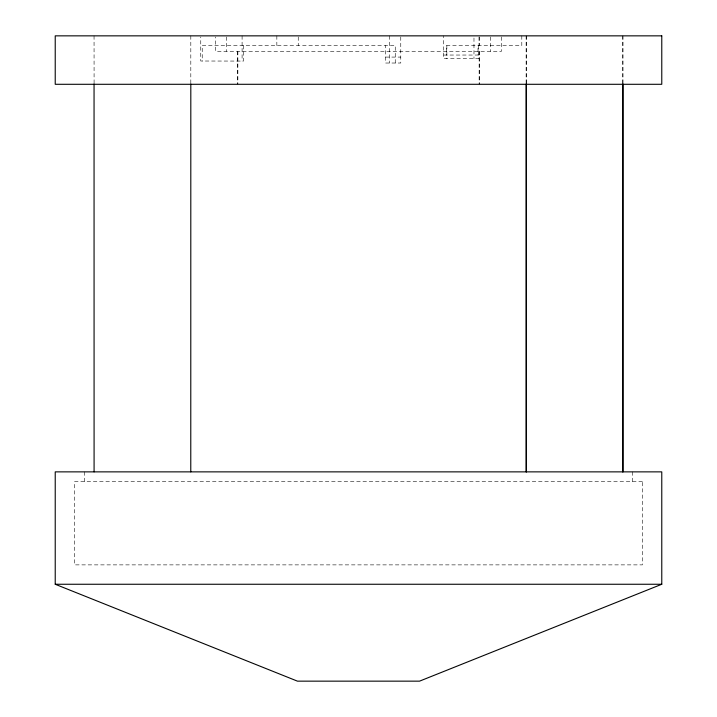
<?xml version="1.0" encoding="UTF-8"?>
<svg xmlns="http://www.w3.org/2000/svg" width="717" height="717" viewBox="0 0 717 717"><rect width="100%" height="100%" fill="white"/><g stroke="black" fill="none" stroke-linecap="round" stroke-linejoin="round"><path stroke-width="0.54" stroke-dasharray="3.58 2.69" d="M443.715 55.039L478.006 55.039L478.006 45.538M385.549 57.082L400.767 57.082M632.708 471.867L632.708 481.555M623.019 35.85L623.019 83.199M622.732 35.85L622.732 83.199M526.403 35.85L526.403 83.199M526.126 35.85L526.126 83.199M521.806 35.85L521.806 45.538L446.431 45.538L446.431 55.039M501.416 36.961L501.416 51.355L215.584 51.355L215.584 36.961M490.67 36.961L490.67 51.355M479.485 36.925L479.485 45.538M479.377 51.355L479.377 84.292M479.01 36.925L479.01 45.538M479.135 51.355L479.135 84.292M478.642 45.538L478.642 58.66L443.715 58.66L443.715 35.85M473.973 37.983L473.973 58.66M446.852 45.538L446.852 58.66M400.767 36.934L400.767 63.024L385.549 63.024L385.549 45.538M395.255 63.024L395.255 45.538L202.23 45.538L202.23 61.079M389.69 35.85L389.69 63.024M298.245 36.925L298.245 45.538M276.843 35.85L276.843 45.538M243.529 45.538L243.529 61.079L200.76 61.017L200.76 36.943M242.095 35.85L242.095 61.079M237.865 51.355L237.865 84.292M237.623 51.355L237.623 84.292M226.33 36.961L226.33 51.355M190.812 35.85L190.812 83.199M94.052 35.85L94.088 83.199M84.292 471.867L84.292 481.555M642.396 481.555L74.604 481.555L74.604 564.879L642.396 564.879L642.396 481.555"/><path stroke-width="1.08" d="M661.773 584.256L419.544 681.15L297.456 681.15L55.227 584.256L55.227 471.867L661.773 471.867L661.773 584.256L55.227 584.256M623.019 83.925L623.019 471.867M622.732 83.925L622.732 471.867M526.403 83.925L526.403 471.867M526.126 83.925L526.126 471.867M190.812 83.925L190.776 471.867M94.052 83.925L94.088 471.867M661.773 35.85L55.227 35.85L55.227 84.292L661.773 84.292L661.773 35.85"/></g></svg>
